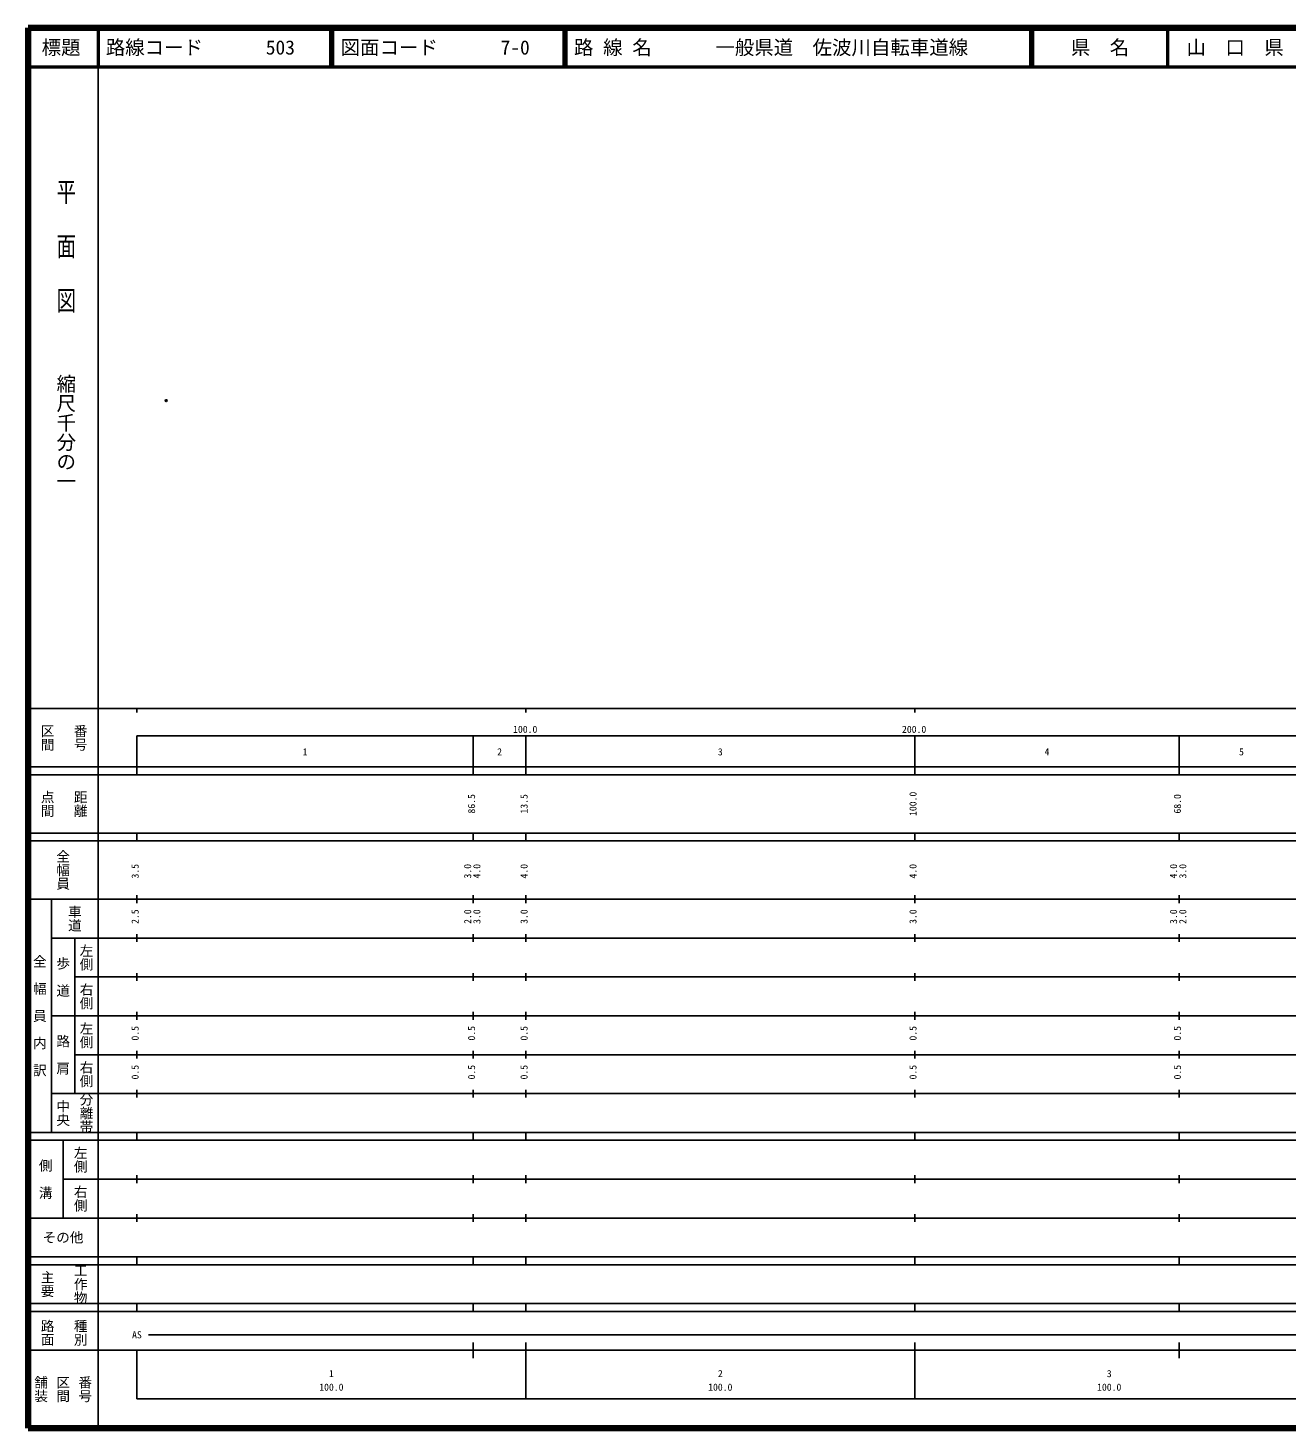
# Model space of a CAD drawing. Units: millimetres on the paper. Extents: x 40 to 680, y 20 to 380.
# Drawn here: x 40 to 363.7, y 20 to 380 of the extents above; entities that cross this region are included whole.
import ezdxf
from ezdxf.enums import TextEntityAlignment as Align

# ---------------------------------------------------------------- set-up
doc = ezdxf.new("R2010")
doc.units = ezdxf.units.MM
doc.header["$PDMODE"] = 32
doc.header["$PDSIZE"] = 0.5
doc.layers.add('M-OTRS', color=6, linetype='Continuous')
doc.layers.add('M-TTL-TXT', color=7, linetype='Continuous')
for name, color, linetype, lineweight in [('M-TTL', 2, 'Continuous', 140), ('M-TTL-BAND', 7, 'Continuous', 25), ('M-TTL-LINE', 7, 'Continuous', 50)]:
    doc.layers.add(name, color=color, linetype=linetype, lineweight=lineweight)
doc.styles.add('@ＭＳ ゴシック', font='')
doc.styles.add('ＭＳ ゴシック', font='')
doc.styles.get('@ＭＳ ゴシック').set_extended_font_data('@MS Gothic')
doc.styles.get('ＭＳ ゴシック').set_extended_font_data('MS Gothic')

msp = doc.modelspace()

# ---------------------------------------------------------------- linework, layer by layer
at = {"layer": 'M-OTRS'}
msp.add_point((75.549, 284.177), dxfattribs=at)
msp.add_point((75.549, 284.177), dxfattribs=at)
at = {"layer": 'M-TTL'}
for p, q in [((40, 380), (40, 20)), ((680, 380), (40, 380)), ((40, 20), (680, 20))]:
    msp.add_line(p, q, dxfattribs=at)
at = {"layer": 'M-TTL-BAND'}
for p, q in [((58, 370), (58, 20)), ((40, 205), (579, 205)), ((68, 205), (68, 204)), ((168, 205), (168, 204)), ((268, 205), (268, 204)), ((68, 198), (579, 198)), ((68, 198), (68, 188)), ((154.5, 188), (154.5, 198)), ((168, 188), (168, 198)), ((268, 188), (268, 198)), ((336, 188), (336, 198)), ((40, 190), (579, 190)), ((40, 188), (579, 188)), ((40, 173), (579, 173)), ((68, 171), (68, 173)), ((154.5, 171), (154.5, 173)), ((168, 171), (168, 173)), ((268, 171), (268, 173)), ((336, 171), (336, 173)), ((40, 171), (579, 171)), ((40, 156), (579, 156)), ((46, 96), (46, 156)), ((68, 155), (68, 157)), ((154.5, 155), (154.5, 157)), ((168, 155), (168, 157)), ((268, 155), (268, 157)), ((336, 155), (336, 157)), ((46, 146), (579, 146)), ((52, 146), (52, 106)), ((68, 145), (68, 147)), ((154.5, 145), (154.5, 147)), ((168, 145), (168, 147)), ((268, 145), (268, 147)), ((336, 145), (336, 147)), ((68, 135), (68, 137)), ((154.5, 135), (154.5, 137)), ((168, 135), (168, 137)), ((268, 135), (268, 137)), ((336, 135), (336, 137)), ((52, 136), (579, 136)), ((46, 126), (579, 126)), ((68, 125), (68, 127)), ((154.5, 125), (154.5, 127)), ((168, 125), (168, 127)), ((268, 125), (268, 127)), ((336, 125), (336, 127)), ((52, 116), (579, 116)), ((68, 115), (68, 117)), ((154.5, 115), (154.5, 117)), ((168, 115), (168, 117)), ((268, 115), (268, 117)), ((336, 115), (336, 117)), ((46, 106), (579, 106)), ((68, 105), (68, 107)), ((154.5, 105), (154.5, 107)), ((168, 105), (168, 107)), ((268, 105), (268, 107)), ((336, 105), (336, 107)), ((40, 96), (579, 96)), ((40, 94), (579, 94)), ((49, 94), (49, 74)), ((68, 94), (68, 96)), ((154.5, 94), (154.5, 96)), ((168, 94), (168, 96)), ((268, 94), (268, 96)), ((336, 94), (336, 96)), ((49, 84), (579, 84)), ((68, 83), (68, 85)), ((154.5, 83), (154.5, 85)), ((168, 83), (168, 85)), ((268, 83), (268, 85)), ((336, 83), (336, 85)), ((40, 74), (579, 74)), ((68, 73), (68, 75)), ((154.5, 73), (154.5, 75)), ((168, 73), (168, 75)), ((268, 73), (268, 75)), ((336, 73), (336, 75)), ((40, 64), (579, 64)), ((40, 62), (579, 62)), ((68, 62), (68, 64)), ((154.5, 62), (154.5, 64)), ((168, 62), (168, 64)), ((268, 62), (268, 64)), ((336, 62), (336, 64)), ((40, 52), (579, 52)), ((68, 50), (68, 52)), ((154.5, 50), (154.5, 52)), ((168, 50), (168, 52)), ((268, 50), (268, 52)), ((336, 50), (336, 52)), ((40, 50), (579, 50)), ((71, 44), (565, 44)), ((40, 40), (579, 40)), ((68, 40), (68, 27.5)), ((154.5, 38), (154.5, 42)), ((168, 27.5), (168, 42)), ((268, 27.5), (268, 42)), ((336, 38), (336, 42)), ((68, 27.5), (579, 27.5))]:
    msp.add_line(p, q, dxfattribs=at)
at = {"layer": 'M-TTL-LINE'}
for p, q in [((58, 380), (58, 370)), ((117.75, 380), (117.75, 370)), ((118.25, 380), (118.25, 370)), ((177.75, 380), (177.75, 370)), ((178.25, 380), (178.25, 370)), ((297.75, 380), (297.75, 370)), ((298.25, 380), (298.25, 370)), ((333, 380), (333, 370)), ((40, 370), (680, 370))]:
    msp.add_line(p, q, dxfattribs=at)

# ---------------------------------------------------------------- texts
at = {"layer": 'M-TTL-BAND', "style": '@ＭＳ ゴシック', "width": 1.4}
msp.add_text('平  面  図', height=3.666, rotation=270, dxfattribs=at).set_placement((49.777, 306.475), align=Align.MIDDLE_RIGHT)
at = {"layer": 'M-TTL-BAND', "style": '@ＭＳ ゴシック'}
msp.add_text('縮尺千分の一', height=3.666, rotation=270, dxfattribs=at).set_placement((49.777, 261.03), align=Align.MIDDLE_RIGHT)
for s, p in [('区間', (45, 197.5)), ('番号', (53.5, 197.5)), ('点間', (45, 180.5)), ('距離', (53.5, 180.5)), ('全幅員', (49, 163.5)), ('車道', (52, 151)), ('左側', (55, 141)), ('全\u3000幅\u3000員\u3000内\u3000訳', (43, 126)), ('歩\u3000道', (49, 136)), ('右側', (55, 131)), ('左側', (55, 121)), ('路\u3000肩', (49, 116)), ('右側', (55, 111)), ('分離帯', (55, 101)), ('中央', (49, 101)), ('左側', (53.5, 89)), ('側\u3000溝', (44.5, 84)), ('右側', (53.5, 79)), ('工作物', (53.5, 57)), ('主要', (45, 57)), ('路面', (45, 44.5)), ('種別', (53.5, 44.5)), ('舗装', (43.333, 30)), ('区間', (49, 30)), ('番号', (54.667, 30))]:
    msp.add_text(s, height=2.566, rotation=270, dxfattribs=at).set_placement(p, align=Align.MIDDLE_CENTER)
at = {"layer": 'M-TTL-BAND', "style": 'ＭＳ ゴシック'}
for s, p in [('100.0', (167.844, 198.195)), ('200.0', (267.844, 198.195)), ('1', (111.25, 192.405)), ('2', (161.25, 192.405)), ('3', (218, 192.405)), ('4', (302, 192.405)), ('5', (352, 192.405)), ('AS', (68, 42.5)), ('1', (118, 32.523)), ('2', (218, 32.523)), ('3', (318, 32.523)), ('100.0', (118, 29.033)), ('100.0', (218, 29.033)), ('100.0', (318, 29.033))]:
    msp.add_text(s, height=1.833, dxfattribs=at).set_placement(p, align=Align.BOTTOM_CENTER)
for s, p in [('86.5', (155.5, 180.5)), ('13.5', (169, 180.5)), ('100.0', (269, 180.5)), ('68.0', (337, 180.5)), ('3.5', (69, 163.174)), ('3.0', (154.5, 163.174)), ('4.0', (156.87, 163.174)), ('4.0', (169, 163.174)), ('4.0', (269, 163.174)), ('4.0', (336, 163.174)), ('3.0', (338.37, 163.174)), ('2.5', (69, 151.5)), ('2.0', (154.5, 151.5)), ('3.0', (156.87, 151.5)), ('3.0', (169, 151.5)), ('3.0', (269, 151.5)), ('3.0', (336, 151.5)), ('2.0', (338.37, 151.5)), ('0.5', (69, 121.5)), ('0.5', (155.5, 121.5)), ('0.5', (169, 121.5)), ('0.5', (269, 121.5)), ('0.5', (337, 121.5)), ('0.5', (69, 111.5)), ('0.5', (155.5, 111.5)), ('0.5', (169, 111.5)), ('0.5', (269, 111.5)), ('0.5', (337, 111.5))]:
    msp.add_text(s, height=1.833, rotation=90, dxfattribs=at).set_placement(p, align=Align.BOTTOM_CENTER)
msp.add_text('その他', height=2.566, dxfattribs=at).set_placement((49, 69), align=Align.MIDDLE_CENTER)
at = {"layer": 'M-TTL-TXT', "style": 'ＭＳ ゴシック'}
for s, p in [('標題', (48.5, 375)), ('県\u3000名', (315.625, 375)), ('山\u3000口\u3000県', (350.375, 375))]:
    msp.add_text(s, height=3.666, dxfattribs=at).set_placement(p, align=Align.MIDDLE_CENTER)
for s, p in [('路線コード', (60, 375)), ('503', (101.142, 375)), ('図面コード', (120.38, 375)), ('7-0', (161.521, 375)), ('路 線 名', (180.38, 375)), ('一般県道\u3000佐波川自転車道線', (216.734, 375))]:
    msp.add_text(s, height=3.666, dxfattribs=at).set_placement(p, align=Align.MIDDLE_LEFT)

doc.saveas('drawing.dxf')
